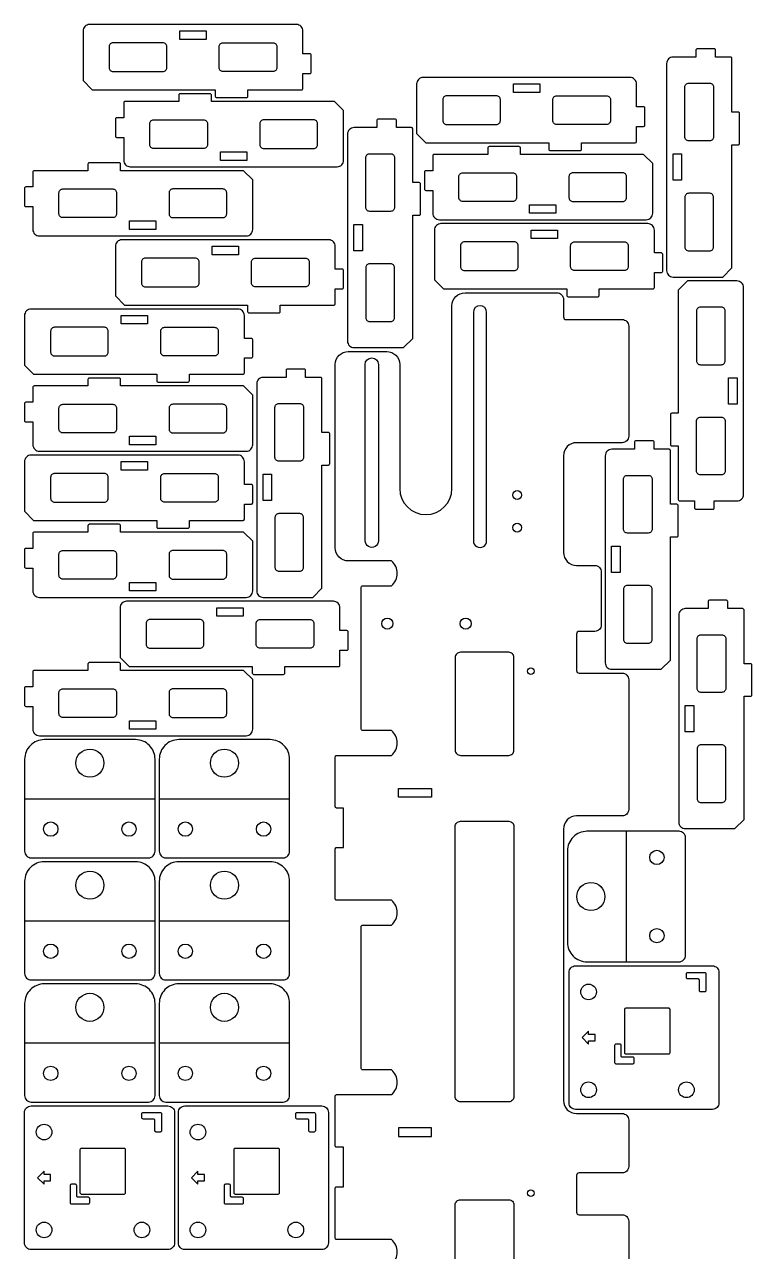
# Model space of a CAD drawing. Extents: x 6452 to 7646, y 12329 to 15313.
# Drawn here: x 6453 to 7006, y 14367 to 15307 of the extents above; entities that cross this region are included whole.
import ezdxf

# ---------------------------------------------------------------- set-up
doc = ezdxf.new("R2010")
doc.units = 0

# ---------------------------------------------------------------- blocks, each defined once
blk = doc.blocks.new('Part1519722015', base_point=(-55, -55))
at = {"layer": '1'}
for points in [[(60, 50), (60, -50, -0.414214), (55, -55), (-50, -55, -0.414214), (-55, -50), (-55, 50, -0.414214), (-50, 55), (55, 55, -0.414214)], [(50, 49), (50, 36, -0.414214), (49, 35), (46, 35, -0.414214), (45, 36), (45, 44, 0.414214), (44, 45), (36, 45, -0.414214), (35, 46), (35, 49, -0.414214), (36, 50), (49, 50, -0.414214)], [(22.5, 21.5, 0.414214), (21.5, 22.5), (-11.5, 22.5, 0.414214), (-12.5, 21.5), (-12.5, -11.5, 0.414214), (-11.5, -12.5), (21.5, -12.5, 0.414214), (22.5, -11.5)], [(-5, -16, 0.414214), (-6, -15), (-14, -15, -0.414214), (-15, -14), (-15, -6, 0.414214), (-16, -5), (-19, -5, 0.414214), (-20, -6), (-20, -19, 0.414214), (-19, -20), (-6, -20, 0.414214), (-5, -19)]]:
    blk.add_lwpolyline(points, format="xyb", close=True, dxfattribs=at)
blk.add_lwpolyline([(-35, 2.5), (-40, 2.5), (-40, 5), (-45, 0), (-40, -5), (-40, -2.5), (-35, -2.5)], close=True, dxfattribs=at)
for centre in [(-40, 35), (-40, -40), (35, -40)]:
    blk.add_circle(centre, 6, dxfattribs=at)
blk = doc.blocks.new('Part494295202', base_point=(-55, -55))
at = {"layer": '1'}
for points in [[(60, 50), (60, -50, -0.414214), (55, -55), (-50, -55, -0.414214), (-55, -50), (-55, 50, -0.414214), (-50, 55), (55, 55, -0.414214)], [(50, 49), (50, 36, -0.414214), (49, 35), (46, 35, -0.414214), (45, 36), (45, 44, 0.414214), (44, 45), (36, 45, -0.414214), (35, 46), (35, 49, -0.414214), (36, 50), (49, 50, -0.414214)], [(22.5, 21.5, 0.414214), (21.5, 22.5), (-11.5, 22.5, 0.414214), (-12.5, 21.5), (-12.5, -11.5, 0.414214), (-11.5, -12.5), (21.5, -12.5, 0.414214), (22.5, -11.5)], [(-5, -16, 0.414214), (-6, -15), (-14, -15, -0.414214), (-15, -14), (-15, -6, 0.414214), (-16, -5), (-19, -5, 0.414214), (-20, -6), (-20, -19, 0.414214), (-19, -20), (-6, -20, 0.414214), (-5, -19)]]:
    blk.add_lwpolyline(points, format="xyb", close=True, dxfattribs=at)
blk.add_lwpolyline([(-35, 2.5), (-40, 2.5), (-40, 5), (-45, 0), (-40, -5), (-40, -2.5), (-35, -2.5)], close=True, dxfattribs=at)
for centre in [(-40, 35), (-40, -40), (35, -40)]:
    blk.add_circle(centre, 6, dxfattribs=at)
blk = doc.blocks.new('Part906718713', base_point=(-1409.5, -30))
at = {"layer": '1'}
blk.add_lwpolyline([(-744.5, 151.88, 0.460628), (-725.5, 151.88), (-725.5, 194, -0.414214), (-724.5, 195), (-686.15, 195, -0.414214), (-685.15, 194), (-685.15, 188.65), (-654.85, 188.65), (-654.85, 194, -0.414214), (-653.85, 195), (-615.5, 195, -0.414214), (-614.5, 194), (-614.5, 151.88, 0.460628), (-595.5, 151.88), (-595.5, 174, -0.414214), (-594.5, 175), (-485.5, 175, -0.414214), (-484.5, 174), (-484.5, 151.88, 0.460628), (-465.5, 151.88), (-465.5, 194, -0.414214), (-464.5, 195), (-426.15, 195, -0.414214), (-425.15, 194), (-425.15, 188.65), (-394.85, 188.65), (-394.85, 194, -0.414214), (-393.85, 195), (-355.5, 195, -0.414214), (-354.5, 194), (-354.5, 151.88, 0.460628), (-335.5, 151.88), (-335.5, 174, -0.414214), (-334.5, 175), (-225.5, 175, -0.414214), (-224.5, 174), (-224.5, 151.88, 0.460628), (-205.5, 151.88), (-205.5, 185, -0.414214), (-195.5, 195), (-55, 195, -0.414214), (-45, 185), (-45, 155.5, -0.414214), (-55, 145.5), (-150, 145.5, 1), (-150, 105.5), (-10, 105.5, -0.414214), (0, 95.5), (0, 25, -0.414214), (-5, 20), (-18.5, 20, 0.414214), (-20.5, 18), (-20.5, -25, -0.414214), (-25.5, -30), (-109.92, -30, -0.414214), (-114.92, -25), (-114.92, 10, 0.414214), (-124.92, 20), (-198.96, 20, 0.414214), (-208.96, 10), (-208.96, -4, -0.414214), (-213.96, -9), (-254.5, -9, -0.414214), (-259.5, -4), (-259.5, 8, 0.414214), (-261.5, 10), (-289.5, 10, 0.414214), (-291.5, 8), (-291.5, -25, -0.414214), (-296.5, -30), (-395.96, -30, -0.414214), (-400.96, -25), (-400.96, 10, 0.414214), (-410.96, 20), (-618.96, 20, 0.414214), (-628.96, 10), (-628.96, -25, -0.414214), (-633.96, -30), (-669.5, -30, -0.414214), (-674.5, -25), (-674.5, 8, 0.414214), (-676.5, 10), (-704.5, 10, 0.414214), (-706.5, 8), (-706.5, -25, -0.414214), (-711.5, -30), (-775.96, -30, -0.414214)], format="xyb", dxfattribs=at)
for points in [[(-55, 172.1, -1), (-55, 161.9), (-190, 161.9, -1), (-190, 172.1)], [(-695, 99), (-695, 62, -0.414214), (-699, 58), (-821, 58, -0.414214), (-825, 62), (-825, 99, -0.414214), (-821, 103), (-699, 103, -0.414214)], [(-405, 99), (-405, 62, -0.414214), (-409, 58), (-616, 58, -0.414214), (-620, 62), (-620, 99, -0.414214), (-616, 103), (-409, 103, -0.414214)], [(-275.5, 99, 0.414214), (-279.5, 103), (-350.5, 103, 0.414214), (-354.5, 99), (-354.5, 62, 0.414214), (-350.5, 58), (-279.5, 58, 0.414214), (-275.5, 62)], [(-15, 89.1), (-190, 89.1, 1), (-190, 78.9), (-15, 78.9, 1)]]:
    blk.add_lwpolyline(points, format="xyb", close=True, dxfattribs=at)
for points in [[(-640, 146.5), (-646.45, 146.5), (-646.45, 121.3), (-640, 121.3)], [(-380, 146.5), (-380, 121.3), (-386.45, 121.3), (-386.45, 146.5)]]:
    blk.add_lwpolyline(points, close=True, dxfattribs=at)
for centre, radius in [((-253.5, 155), 4.25), ((-253.5, 95), 4.25), ((-180, 55.5), 3.4), ((-155, 55.5), 3.4), ((-690, 45), 2.5), ((-290, 45), 2.5)]:
    blk.add_circle(centre, radius, dxfattribs=at)
blk = doc.blocks.new('Part1335337381', base_point=(-55, -55))
at = {"layer": '1'}
for points in [[(60, 50), (60, -50, -0.414214), (55, -55), (-50, -55, -0.414214), (-55, -50), (-55, 50, -0.414214), (-50, 55), (55, 55, -0.414214)], [(50, 49), (50, 36, -0.414214), (49, 35), (46, 35, -0.414214), (45, 36), (45, 44, 0.414214), (44, 45), (36, 45, -0.414214), (35, 46), (35, 49, -0.414214), (36, 50), (49, 50, -0.414214)], [(22.5, 21.5, 0.414214), (21.5, 22.5), (-11.5, 22.5, 0.414214), (-12.5, 21.5), (-12.5, -11.5, 0.414214), (-11.5, -12.5), (21.5, -12.5, 0.414214), (22.5, -11.5)], [(-5, -16, 0.414214), (-6, -15), (-14, -15, -0.414214), (-15, -14), (-15, -6, 0.414214), (-16, -5), (-19, -5, 0.414214), (-20, -6), (-20, -19, 0.414214), (-19, -20), (-6, -20, 0.414214), (-5, -19)]]:
    blk.add_lwpolyline(points, format="xyb", close=True, dxfattribs=at)
blk.add_lwpolyline([(-35, 2.5), (-40, 2.5), (-40, 5), (-45, 0), (-40, -5), (-40, -2.5), (-35, -2.5)], close=True, dxfattribs=at)
for centre in [(-40, 35), (-40, -40), (35, -40)]:
    blk.add_circle(centre, 6, dxfattribs=at)
blk = doc.blocks.new('Part264826366', base_point=(-39.78, -50))
at = {"layer": '1'}
blk.add_lwpolyline([(50.8, 45, 0.414214), (45.8, 50), (-24.78, 50, 0.414214), (-39.78, 35), (-39.78, -35, 0.414214), (-24.78, -50), (45.8, -50, 0.414214), (50.8, -45)], format="xyb", close=True, dxfattribs=at)
for centre, radius in [((28.8, 30), 5.5), ((-21.78, 0), 10.75), ((28.8, -30), 5.5)]:
    blk.add_circle(centre, radius, dxfattribs=at)
at = {"layer": '2'}
blk.add_line((5.51, -50), (5.51, 50), dxfattribs=at)
blk = doc.blocks.new('Part1064780901', base_point=(-39.78, -50))
at = {"layer": '1'}
blk.add_lwpolyline([(50.8, 45, 0.414214), (45.8, 50), (-24.78, 50, 0.414214), (-39.78, 35), (-39.78, -35, 0.414214), (-24.78, -50), (45.8, -50, 0.414214), (50.8, -45)], format="xyb", close=True, dxfattribs=at)
for centre, radius in [((28.8, 30), 5.5), ((-21.78, 0), 10.75), ((28.8, -30), 5.5)]:
    blk.add_circle(centre, radius, dxfattribs=at)
at = {"layer": '2'}
blk.add_line((5.51, -50), (5.51, 50), dxfattribs=at)
blk = doc.blocks.new('Part1301798904', base_point=(-39.78, -50))
at = {"layer": '1'}
blk.add_lwpolyline([(50.8, 45, 0.414214), (45.8, 50), (-24.78, 50, 0.414214), (-39.78, 35), (-39.78, -35, 0.414214), (-24.78, -50), (45.8, -50, 0.414214), (50.8, -45)], format="xyb", close=True, dxfattribs=at)
for centre, radius in [((28.8, 30), 5.5), ((-21.78, 0), 10.75), ((28.8, -30), 5.5)]:
    blk.add_circle(centre, radius, dxfattribs=at)
at = {"layer": '2'}
blk.add_line((5.51, -50), (5.51, 50), dxfattribs=at)
blk = doc.blocks.new('Part456901597', base_point=(-39.78, -50))
at = {"layer": '1'}
blk.add_lwpolyline([(50.8, 45, 0.414214), (45.8, 50), (-24.78, 50, 0.414214), (-39.78, 35), (-39.78, -35, 0.414214), (-24.78, -50), (45.8, -50, 0.414214), (50.8, -45)], format="xyb", close=True, dxfattribs=at)
for centre, radius in [((28.8, 30), 5.5), ((-21.78, 0), 10.75), ((28.8, -30), 5.5)]:
    blk.add_circle(centre, radius, dxfattribs=at)
at = {"layer": '2'}
blk.add_line((5.51, -50), (5.51, 50), dxfattribs=at)
blk = doc.blocks.new('Part936935076', base_point=(-39.78, -50))
at = {"layer": '1'}
blk.add_lwpolyline([(50.8, 45, 0.414214), (45.8, 50), (-24.78, 50, 0.414214), (-39.78, 35), (-39.78, -35, 0.414214), (-24.78, -50), (45.8, -50, 0.414214), (50.8, -45)], format="xyb", close=True, dxfattribs=at)
for centre, radius in [((28.8, 30), 5.5), ((-21.78, 0), 10.75), ((28.8, -30), 5.5)]:
    blk.add_circle(centre, radius, dxfattribs=at)
at = {"layer": '2'}
blk.add_line((5.51, -50), (5.51, 50), dxfattribs=at)
blk = doc.blocks.new('Part192824272', base_point=(-50, 0))
at = {"layer": '1'}
for points in [[(6, 125.4, 0.414214), (5, 126.4), (0, 126.4), (0, 167.6, 0.414214), (-1, 168.6), (-12.5, 168.6), (-12.5, 174, 0.414214), (-13.5, 175), (-26.5, 175, 0.414214), (-27.5, 174), (-27.5, 168.6), (-45, 168.6, 0.414214), (-50, 163.6), (-50, 5, 0.414214), (-45, 0), (-7, 0), (0, 7), (0, 101.4), (5, 101.4, 0.414214), (6, 102.4)], [(-14, 145.6), (-14, 107.4, -0.414214), (-17, 104.4), (-33, 104.4, -0.414214), (-36, 107.4), (-36, 145.6, -0.414214), (-33, 148.6), (-17, 148.6, -0.414214)], [(-14, 61.2, 0.414214), (-17, 64.2), (-33, 64.2, 0.414214), (-36, 61.2), (-36, 23, 0.414214), (-33, 20), (-17, 20, 0.414214), (-14, 23)]]:
    blk.add_lwpolyline(points, format="xyb", close=True, dxfattribs=at)
blk.add_lwpolyline([(-38.55, 94.4), (-38.55, 74.2), (-45.1, 74.2), (-45.1, 94.4)], close=True, dxfattribs=at)
blk = doc.blocks.new('Part2050110049', base_point=(-39.78, -50))
at = {"layer": '1'}
blk.add_lwpolyline([(50.8, 45, 0.414214), (45.8, 50), (-24.78, 50, 0.414214), (-39.78, 35), (-39.78, -35, 0.414214), (-24.78, -50), (45.8, -50, 0.414214), (50.8, -45)], format="xyb", close=True, dxfattribs=at)
for centre, radius in [((28.8, 30), 5.5), ((-21.78, 0), 10.75), ((28.8, -30), 5.5)]:
    blk.add_circle(centre, radius, dxfattribs=at)
at = {"layer": '2'}
blk.add_line((5.51, -50), (5.51, 50), dxfattribs=at)
blk = doc.blocks.new('Part2094584850', base_point=(-39.78, -50))
at = {"layer": '1'}
blk.add_lwpolyline([(50.8, 45, 0.414214), (45.8, 50), (-24.78, 50, 0.414214), (-39.78, 35), (-39.78, -35, 0.414214), (-24.78, -50), (45.8, -50, 0.414214), (50.8, -45)], format="xyb", close=True, dxfattribs=at)
for centre, radius in [((28.8, 30), 5.5), ((-21.78, 0), 10.75), ((28.8, -30), 5.5)]:
    blk.add_circle(centre, radius, dxfattribs=at)
at = {"layer": '2'}
blk.add_line((5.51, -50), (5.51, 50), dxfattribs=at)
blk = doc.blocks.new('Part1228141918', base_point=(-50, 0))
at = {"layer": '1'}
for points in [[(6, 125.4, 0.414214), (5, 126.4), (0, 126.4), (0, 167.6, 0.414214), (-1, 168.6), (-12.5, 168.6), (-12.5, 174, 0.414214), (-13.5, 175), (-26.5, 175, 0.414214), (-27.5, 174), (-27.5, 168.6), (-45, 168.6, 0.414214), (-50, 163.6), (-50, 5, 0.414214), (-45, 0), (-7, 0), (0, 7), (0, 101.4), (5, 101.4, 0.414214), (6, 102.4)], [(-14, 145.6), (-14, 107.4, -0.414214), (-17, 104.4), (-33, 104.4, -0.414214), (-36, 107.4), (-36, 145.6, -0.414214), (-33, 148.6), (-17, 148.6, -0.414214)], [(-14, 61.2, 0.414214), (-17, 64.2), (-33, 64.2, 0.414214), (-36, 61.2), (-36, 23, 0.414214), (-33, 20), (-17, 20, 0.414214), (-14, 23)]]:
    blk.add_lwpolyline(points, format="xyb", close=True, dxfattribs=at)
blk.add_lwpolyline([(-38.55, 94.4), (-38.55, 74.2), (-45.1, 74.2), (-45.1, 94.4)], close=True, dxfattribs=at)
blk = doc.blocks.new('Part1602554077', base_point=(-50, 0))
at = {"layer": '1'}
for points in [[(6, 125.4, 0.414214), (5, 126.4), (0, 126.4), (0, 167.6, 0.414214), (-1, 168.6), (-12.5, 168.6), (-12.5, 174, 0.414214), (-13.5, 175), (-26.5, 175, 0.414214), (-27.5, 174), (-27.5, 168.6), (-45, 168.6, 0.414214), (-50, 163.6), (-50, 5, 0.414214), (-45, 0), (-7, 0), (0, 7), (0, 101.4), (5, 101.4, 0.414214), (6, 102.4)], [(-14, 145.6), (-14, 107.4, -0.414214), (-17, 104.4), (-33, 104.4, -0.414214), (-36, 107.4), (-36, 145.6, -0.414214), (-33, 148.6), (-17, 148.6, -0.414214)], [(-14, 61.2, 0.414214), (-17, 64.2), (-33, 64.2, 0.414214), (-36, 61.2), (-36, 23, 0.414214), (-33, 20), (-17, 20, 0.414214), (-14, 23)]]:
    blk.add_lwpolyline(points, format="xyb", close=True, dxfattribs=at)
blk.add_lwpolyline([(-38.55, 94.4), (-38.55, 74.2), (-45.1, 74.2), (-45.1, 94.4)], close=True, dxfattribs=at)
blk = doc.blocks.new('Part2029703088', base_point=(-50, 0))
at = {"layer": '1'}
for points in [[(6, 125.4, 0.414214), (5, 126.4), (0, 126.4), (0, 167.6, 0.414214), (-1, 168.6), (-12.5, 168.6), (-12.5, 174, 0.414214), (-13.5, 175), (-26.5, 175, 0.414214), (-27.5, 174), (-27.5, 168.6), (-45, 168.6, 0.414214), (-50, 163.6), (-50, 5, 0.414214), (-45, 0), (-7, 0), (0, 7), (0, 101.4), (5, 101.4, 0.414214), (6, 102.4)], [(-14, 145.6), (-14, 107.4, -0.414214), (-17, 104.4), (-33, 104.4, -0.414214), (-36, 107.4), (-36, 145.6, -0.414214), (-33, 148.6), (-17, 148.6, -0.414214)], [(-14, 61.2, 0.414214), (-17, 64.2), (-33, 64.2, 0.414214), (-36, 61.2), (-36, 23, 0.414214), (-33, 20), (-17, 20, 0.414214), (-14, 23)]]:
    blk.add_lwpolyline(points, format="xyb", close=True, dxfattribs=at)
blk.add_lwpolyline([(-38.55, 94.4), (-38.55, 74.2), (-45.1, 74.2), (-45.1, 94.4)], close=True, dxfattribs=at)
blk = doc.blocks.new('Part897929845', base_point=(-50, 0))
at = {"layer": '1'}
for points in [[(6, 125.4, 0.414214), (5, 126.4), (0, 126.4), (0, 167.6, 0.414214), (-1, 168.6), (-12.5, 168.6), (-12.5, 174, 0.414214), (-13.5, 175), (-26.5, 175, 0.414214), (-27.5, 174), (-27.5, 168.6), (-45, 168.6, 0.414214), (-50, 163.6), (-50, 5, 0.414214), (-45, 0), (-7, 0), (0, 7), (0, 101.4), (5, 101.4, 0.414214), (6, 102.4)], [(-14, 145.6), (-14, 107.4, -0.414214), (-17, 104.4), (-33, 104.4, -0.414214), (-36, 107.4), (-36, 145.6, -0.414214), (-33, 148.6), (-17, 148.6, -0.414214)], [(-14, 61.2, 0.414214), (-17, 64.2), (-33, 64.2, 0.414214), (-36, 61.2), (-36, 23, 0.414214), (-33, 20), (-17, 20, 0.414214), (-14, 23)]]:
    blk.add_lwpolyline(points, format="xyb", close=True, dxfattribs=at)
blk.add_lwpolyline([(-38.55, 94.4), (-38.55, 74.2), (-45.1, 74.2), (-45.1, 94.4)], close=True, dxfattribs=at)
blk = doc.blocks.new('Part11799406', base_point=(-50, 0))
at = {"layer": '1'}
for points in [[(6, 125.4, 0.414214), (5, 126.4), (0, 126.4), (0, 167.6, 0.414214), (-1, 168.6), (-12.5, 168.6), (-12.5, 174, 0.414214), (-13.5, 175), (-26.5, 175, 0.414214), (-27.5, 174), (-27.5, 168.6), (-45, 168.6, 0.414214), (-50, 163.6), (-50, 5, 0.414214), (-45, 0), (-7, 0), (0, 7), (0, 101.4), (5, 101.4, 0.414214), (6, 102.4)], [(-14, 145.6), (-14, 107.4, -0.414214), (-17, 104.4), (-33, 104.4, -0.414214), (-36, 107.4), (-36, 145.6, -0.414214), (-33, 148.6), (-17, 148.6, -0.414214)], [(-14, 61.2, 0.414214), (-17, 64.2), (-33, 64.2, 0.414214), (-36, 61.2), (-36, 23, 0.414214), (-33, 20), (-17, 20, 0.414214), (-14, 23)]]:
    blk.add_lwpolyline(points, format="xyb", close=True, dxfattribs=at)
blk.add_lwpolyline([(-38.55, 94.4), (-38.55, 74.2), (-45.1, 74.2), (-45.1, 94.4)], close=True, dxfattribs=at)
blk = doc.blocks.new('Part1766271867', base_point=(-50, 0))
at = {"layer": '1'}
for points in [[(6, 125.4, 0.414214), (5, 126.4), (0, 126.4), (0, 167.6, 0.414214), (-1, 168.6), (-12.5, 168.6), (-12.5, 174, 0.414214), (-13.5, 175), (-26.5, 175, 0.414214), (-27.5, 174), (-27.5, 168.6), (-45, 168.6, 0.414214), (-50, 163.6), (-50, 5, 0.414214), (-45, 0), (-7, 0), (0, 7), (0, 101.4), (5, 101.4, 0.414214), (6, 102.4)], [(-14, 145.6), (-14, 107.4, -0.414214), (-17, 104.4), (-33, 104.4, -0.414214), (-36, 107.4), (-36, 145.6, -0.414214), (-33, 148.6), (-17, 148.6, -0.414214)], [(-14, 61.2, 0.414214), (-17, 64.2), (-33, 64.2, 0.414214), (-36, 61.2), (-36, 23, 0.414214), (-33, 20), (-17, 20, 0.414214), (-14, 23)]]:
    blk.add_lwpolyline(points, format="xyb", close=True, dxfattribs=at)
blk.add_lwpolyline([(-38.55, 94.4), (-38.55, 74.2), (-45.1, 74.2), (-45.1, 94.4)], close=True, dxfattribs=at)
blk = doc.blocks.new('Part752973099', base_point=(-50, 0))
at = {"layer": '1'}
for points in [[(6, 125.4, 0.414214), (5, 126.4), (0, 126.4), (0, 167.6, 0.414214), (-1, 168.6), (-12.5, 168.6), (-12.5, 174, 0.414214), (-13.5, 175), (-26.5, 175, 0.414214), (-27.5, 174), (-27.5, 168.6), (-45, 168.6, 0.414214), (-50, 163.6), (-50, 5, 0.414214), (-45, 0), (-7, 0), (0, 7), (0, 101.4), (5, 101.4, 0.414214), (6, 102.4)], [(-14, 145.6), (-14, 107.4, -0.414214), (-17, 104.4), (-33, 104.4, -0.414214), (-36, 107.4), (-36, 145.6, -0.414214), (-33, 148.6), (-17, 148.6, -0.414214)], [(-14, 61.2, 0.414214), (-17, 64.2), (-33, 64.2, 0.414214), (-36, 61.2), (-36, 23, 0.414214), (-33, 20), (-17, 20, 0.414214), (-14, 23)]]:
    blk.add_lwpolyline(points, format="xyb", close=True, dxfattribs=at)
blk.add_lwpolyline([(-38.55, 94.4), (-38.55, 74.2), (-45.1, 74.2), (-45.1, 94.4)], close=True, dxfattribs=at)
blk = doc.blocks.new('Part1606161280', base_point=(-50, 0))
at = {"layer": '1'}
for points in [[(6, 125.4, 0.414214), (5, 126.4), (0, 126.4), (0, 167.6, 0.414214), (-1, 168.6), (-12.5, 168.6), (-12.5, 174, 0.414214), (-13.5, 175), (-26.5, 175, 0.414214), (-27.5, 174), (-27.5, 168.6), (-45, 168.6, 0.414214), (-50, 163.6), (-50, 5, 0.414214), (-45, 0), (-7, 0), (0, 7), (0, 101.4), (5, 101.4, 0.414214), (6, 102.4)], [(-14, 145.6), (-14, 107.4, -0.414214), (-17, 104.4), (-33, 104.4, -0.414214), (-36, 107.4), (-36, 145.6, -0.414214), (-33, 148.6), (-17, 148.6, -0.414214)], [(-14, 61.2, 0.414214), (-17, 64.2), (-33, 64.2, 0.414214), (-36, 61.2), (-36, 23, 0.414214), (-33, 20), (-17, 20, 0.414214), (-14, 23)]]:
    blk.add_lwpolyline(points, format="xyb", close=True, dxfattribs=at)
blk.add_lwpolyline([(-38.55, 94.4), (-38.55, 74.2), (-45.1, 74.2), (-45.1, 94.4)], close=True, dxfattribs=at)
blk = doc.blocks.new('Part640530393', base_point=(-50, 0))
at = {"layer": '1'}
for points in [[(6, 125.4, 0.414214), (5, 126.4), (0, 126.4), (0, 167.6, 0.414214), (-1, 168.6), (-12.5, 168.6), (-12.5, 174, 0.414214), (-13.5, 175), (-26.5, 175, 0.414214), (-27.5, 174), (-27.5, 168.6), (-45, 168.6, 0.414214), (-50, 163.6), (-50, 5, 0.414214), (-45, 0), (-7, 0), (0, 7), (0, 101.4), (5, 101.4, 0.414214), (6, 102.4)], [(-14, 145.6), (-14, 107.4, -0.414214), (-17, 104.4), (-33, 104.4, -0.414214), (-36, 107.4), (-36, 145.6, -0.414214), (-33, 148.6), (-17, 148.6, -0.414214)], [(-14, 61.2, 0.414214), (-17, 64.2), (-33, 64.2, 0.414214), (-36, 61.2), (-36, 23, 0.414214), (-33, 20), (-17, 20, 0.414214), (-14, 23)]]:
    blk.add_lwpolyline(points, format="xyb", close=True, dxfattribs=at)
blk.add_lwpolyline([(-38.55, 94.4), (-38.55, 74.2), (-45.1, 74.2), (-45.1, 94.4)], close=True, dxfattribs=at)
blk = doc.blocks.new('Part540692547', base_point=(-50, 0))
at = {"layer": '1'}
for points in [[(6, 125.4, 0.414214), (5, 126.4), (0, 126.4), (0, 167.6, 0.414214), (-1, 168.6), (-12.5, 168.6), (-12.5, 174, 0.414214), (-13.5, 175), (-26.5, 175, 0.414214), (-27.5, 174), (-27.5, 168.6), (-45, 168.6, 0.414214), (-50, 163.6), (-50, 5, 0.414214), (-45, 0), (-7, 0), (0, 7), (0, 101.4), (5, 101.4, 0.414214), (6, 102.4)], [(-14, 145.6), (-14, 107.4, -0.414214), (-17, 104.4), (-33, 104.4, -0.414214), (-36, 107.4), (-36, 145.6, -0.414214), (-33, 148.6), (-17, 148.6, -0.414214)], [(-14, 61.2, 0.414214), (-17, 64.2), (-33, 64.2, 0.414214), (-36, 61.2), (-36, 23, 0.414214), (-33, 20), (-17, 20, 0.414214), (-14, 23)]]:
    blk.add_lwpolyline(points, format="xyb", close=True, dxfattribs=at)
blk.add_lwpolyline([(-38.55, 94.4), (-38.55, 74.2), (-45.1, 74.2), (-45.1, 94.4)], close=True, dxfattribs=at)
blk = doc.blocks.new('Part952531225', base_point=(-50, 0))
at = {"layer": '1'}
for points in [[(6, 125.4, 0.414214), (5, 126.4), (0, 126.4), (0, 167.6, 0.414214), (-1, 168.6), (-12.5, 168.6), (-12.5, 174, 0.414214), (-13.5, 175), (-26.5, 175, 0.414214), (-27.5, 174), (-27.5, 168.6), (-45, 168.6, 0.414214), (-50, 163.6), (-50, 5, 0.414214), (-45, 0), (-7, 0), (0, 7), (0, 101.4), (5, 101.4, 0.414214), (6, 102.4)], [(-14, 145.6), (-14, 107.4, -0.414214), (-17, 104.4), (-33, 104.4, -0.414214), (-36, 107.4), (-36, 145.6, -0.414214), (-33, 148.6), (-17, 148.6, -0.414214)], [(-14, 61.2, 0.414214), (-17, 64.2), (-33, 64.2, 0.414214), (-36, 61.2), (-36, 23, 0.414214), (-33, 20), (-17, 20, 0.414214), (-14, 23)]]:
    blk.add_lwpolyline(points, format="xyb", close=True, dxfattribs=at)
blk.add_lwpolyline([(-38.55, 94.4), (-38.55, 74.2), (-45.1, 74.2), (-45.1, 94.4)], close=True, dxfattribs=at)
blk = doc.blocks.new('Part425140820', base_point=(-50, 0))
at = {"layer": '1'}
for points in [[(6, 125.4, 0.414214), (5, 126.4), (0, 126.4), (0, 167.6, 0.414214), (-1, 168.6), (-12.5, 168.6), (-12.5, 174, 0.414214), (-13.5, 175), (-26.5, 175, 0.414214), (-27.5, 174), (-27.5, 168.6), (-45, 168.6, 0.414214), (-50, 163.6), (-50, 5, 0.414214), (-45, 0), (-7, 0), (0, 7), (0, 101.4), (5, 101.4, 0.414214), (6, 102.4)], [(-14, 145.6), (-14, 107.4, -0.414214), (-17, 104.4), (-33, 104.4, -0.414214), (-36, 107.4), (-36, 145.6, -0.414214), (-33, 148.6), (-17, 148.6, -0.414214)], [(-14, 61.2, 0.414214), (-17, 64.2), (-33, 64.2, 0.414214), (-36, 61.2), (-36, 23, 0.414214), (-33, 20), (-17, 20, 0.414214), (-14, 23)]]:
    blk.add_lwpolyline(points, format="xyb", close=True, dxfattribs=at)
blk.add_lwpolyline([(-38.55, 94.4), (-38.55, 74.2), (-45.1, 74.2), (-45.1, 94.4)], close=True, dxfattribs=at)
blk = doc.blocks.new('Part323506536', base_point=(-50, 0))
at = {"layer": '1'}
for points in [[(6, 125.4, 0.414214), (5, 126.4), (0, 126.4), (0, 167.6, 0.414214), (-1, 168.6), (-12.5, 168.6), (-12.5, 174, 0.414214), (-13.5, 175), (-26.5, 175, 0.414214), (-27.5, 174), (-27.5, 168.6), (-45, 168.6, 0.414214), (-50, 163.6), (-50, 5, 0.414214), (-45, 0), (-7, 0), (0, 7), (0, 101.4), (5, 101.4, 0.414214), (6, 102.4)], [(-14, 145.6), (-14, 107.4, -0.414214), (-17, 104.4), (-33, 104.4, -0.414214), (-36, 107.4), (-36, 145.6, -0.414214), (-33, 148.6), (-17, 148.6, -0.414214)], [(-14, 61.2, 0.414214), (-17, 64.2), (-33, 64.2, 0.414214), (-36, 61.2), (-36, 23, 0.414214), (-33, 20), (-17, 20, 0.414214), (-14, 23)]]:
    blk.add_lwpolyline(points, format="xyb", close=True, dxfattribs=at)
blk.add_lwpolyline([(-38.55, 94.4), (-38.55, 74.2), (-45.1, 74.2), (-45.1, 94.4)], close=True, dxfattribs=at)
blk = doc.blocks.new('Part814081448', base_point=(-50, 0))
at = {"layer": '1'}
for points in [[(6, 125.4, 0.414214), (5, 126.4), (0, 126.4), (0, 167.6, 0.414214), (-1, 168.6), (-12.5, 168.6), (-12.5, 174, 0.414214), (-13.5, 175), (-26.5, 175, 0.414214), (-27.5, 174), (-27.5, 168.6), (-45, 168.6, 0.414214), (-50, 163.6), (-50, 5, 0.414214), (-45, 0), (-7, 0), (0, 7), (0, 101.4), (5, 101.4, 0.414214), (6, 102.4)], [(-14, 145.6), (-14, 107.4, -0.414214), (-17, 104.4), (-33, 104.4, -0.414214), (-36, 107.4), (-36, 145.6, -0.414214), (-33, 148.6), (-17, 148.6, -0.414214)], [(-14, 61.2, 0.414214), (-17, 64.2), (-33, 64.2, 0.414214), (-36, 61.2), (-36, 23, 0.414214), (-33, 20), (-17, 20, 0.414214), (-14, 23)]]:
    blk.add_lwpolyline(points, format="xyb", close=True, dxfattribs=at)
blk.add_lwpolyline([(-38.55, 94.4), (-38.55, 74.2), (-45.1, 74.2), (-45.1, 94.4)], close=True, dxfattribs=at)
blk = doc.blocks.new('Part13051783', base_point=(-50, 0))
at = {"layer": '1'}
for points in [[(6, 125.4, 0.414214), (5, 126.4), (0, 126.4), (0, 167.6, 0.414214), (-1, 168.6), (-12.5, 168.6), (-12.5, 174, 0.414214), (-13.5, 175), (-26.5, 175, 0.414214), (-27.5, 174), (-27.5, 168.6), (-45, 168.6, 0.414214), (-50, 163.6), (-50, 5, 0.414214), (-45, 0), (-7, 0), (0, 7), (0, 101.4), (5, 101.4, 0.414214), (6, 102.4)], [(-14, 145.6), (-14, 107.4, -0.414214), (-17, 104.4), (-33, 104.4, -0.414214), (-36, 107.4), (-36, 145.6, -0.414214), (-33, 148.6), (-17, 148.6, -0.414214)], [(-14, 61.2, 0.414214), (-17, 64.2), (-33, 64.2, 0.414214), (-36, 61.2), (-36, 23, 0.414214), (-33, 20), (-17, 20, 0.414214), (-14, 23)]]:
    blk.add_lwpolyline(points, format="xyb", close=True, dxfattribs=at)
blk.add_lwpolyline([(-38.55, 94.4), (-38.55, 74.2), (-45.1, 74.2), (-45.1, 94.4)], close=True, dxfattribs=at)
blk = doc.blocks.new('Part2108406540', base_point=(-50, 0))
at = {"layer": '1'}
for points in [[(6, 125.4, 0.414214), (5, 126.4), (0, 126.4), (0, 167.6, 0.414214), (-1, 168.6), (-12.5, 168.6), (-12.5, 174, 0.414214), (-13.5, 175), (-26.5, 175, 0.414214), (-27.5, 174), (-27.5, 168.6), (-45, 168.6, 0.414214), (-50, 163.6), (-50, 5, 0.414214), (-45, 0), (-7, 0), (0, 7), (0, 101.4), (5, 101.4, 0.414214), (6, 102.4)], [(-14, 145.6), (-14, 107.4, -0.414214), (-17, 104.4), (-33, 104.4, -0.414214), (-36, 107.4), (-36, 145.6, -0.414214), (-33, 148.6), (-17, 148.6, -0.414214)], [(-14, 61.2, 0.414214), (-17, 64.2), (-33, 64.2, 0.414214), (-36, 61.2), (-36, 23, 0.414214), (-33, 20), (-17, 20, 0.414214), (-14, 23)]]:
    blk.add_lwpolyline(points, format="xyb", close=True, dxfattribs=at)
blk.add_lwpolyline([(-38.55, 94.4), (-38.55, 74.2), (-45.1, 74.2), (-45.1, 94.4)], close=True, dxfattribs=at)
blk = doc.blocks.new('Part1457661081', base_point=(-50, 0))
at = {"layer": '1'}
for points in [[(6, 125.4, 0.414214), (5, 126.4), (0, 126.4), (0, 167.6, 0.414214), (-1, 168.6), (-12.5, 168.6), (-12.5, 174, 0.414214), (-13.5, 175), (-26.5, 175, 0.414214), (-27.5, 174), (-27.5, 168.6), (-45, 168.6, 0.414214), (-50, 163.6), (-50, 5, 0.414214), (-45, 0), (-7, 0), (0, 7), (0, 101.4), (5, 101.4, 0.414214), (6, 102.4)], [(-14, 145.6), (-14, 107.4, -0.414214), (-17, 104.4), (-33, 104.4, -0.414214), (-36, 107.4), (-36, 145.6, -0.414214), (-33, 148.6), (-17, 148.6, -0.414214)], [(-14, 61.2, 0.414214), (-17, 64.2), (-33, 64.2, 0.414214), (-36, 61.2), (-36, 23, 0.414214), (-33, 20), (-17, 20, 0.414214), (-14, 23)]]:
    blk.add_lwpolyline(points, format="xyb", close=True, dxfattribs=at)
blk.add_lwpolyline([(-38.55, 94.4), (-38.55, 74.2), (-45.1, 74.2), (-45.1, 94.4)], close=True, dxfattribs=at)
blk = doc.blocks.new('Part2002882943', base_point=(-50, 0))
at = {"layer": '1'}
for points in [[(6, 125.4, 0.414214), (5, 126.4), (0, 126.4), (0, 167.6, 0.414214), (-1, 168.6), (-12.5, 168.6), (-12.5, 174, 0.414214), (-13.5, 175), (-26.5, 175, 0.414214), (-27.5, 174), (-27.5, 168.6), (-45, 168.6, 0.414214), (-50, 163.6), (-50, 5, 0.414214), (-45, 0), (-7, 0), (0, 7), (0, 101.4), (5, 101.4, 0.414214), (6, 102.4)], [(-14, 145.6), (-14, 107.4, -0.414214), (-17, 104.4), (-33, 104.4, -0.414214), (-36, 107.4), (-36, 145.6, -0.414214), (-33, 148.6), (-17, 148.6, -0.414214)], [(-14, 61.2, 0.414214), (-17, 64.2), (-33, 64.2, 0.414214), (-36, 61.2), (-36, 23, 0.414214), (-33, 20), (-17, 20, 0.414214), (-14, 23)]]:
    blk.add_lwpolyline(points, format="xyb", close=True, dxfattribs=at)
blk.add_lwpolyline([(-38.55, 94.4), (-38.55, 74.2), (-45.1, 74.2), (-45.1, 94.4)], close=True, dxfattribs=at)

msp = doc.modelspace()

# ---------------------------------------------------------------- block references
at = {"layer": '1'}
for name, p, rotation in [('Part2002882943', (6498.25, 15306.97), 269.999999977959), ('Part952531225', (6754.06, 15266.4), 269.999999977959), ('Part1457661081', (6698.06, 15197.97), 90.0000001836389), ('Part425140820', (6935.06, 15157.4), 90.0000001836389), ('Part2108406540', (6628.39, 15144.97), 90.0000001836389), ('Part814081448', (6767.72, 15154.4), 269.999999977959), ('Part13051783', (6523.06, 15141.97), 269.999999977959), ('Part640530393', (7004.69, 15110.46), 180), ('Part906718713', (6916.64, 13691.9), 90.0000001836389), ('Part1606161280', (6453.39, 15088.97), 269.999999977959), ('Part752973099', (6628.39, 14979.97), 90.0000001836389), ('Part1766271867', (6453.39, 14976.97), 269.999999977959), ('Part2029703088', (6628.39, 14867.97), 90.0000001836389), ('Part1602554077', (6526.65, 14864.97), 269.999999977959), ('Part1228141918', (6628.39, 14761.97), 90.0000001836389), ('Part2094584850', (6453.49, 14758.97), 269.999999977959), ('Part2050110049', (6556.69, 14758.97), 269.999999977959), ('Part1301798904', (6453.49, 14665.39), 269.999999977959), ('Part456901597', (6556.69, 14665.39), 269.999999977959), ('Part1064780901', (6453.49, 14571.81), 269.999999977959), ('Part264826366', (6556.69, 14571.81), 269.999999977959)]:
    msp.add_blockref(name, p, dxfattribs=dict(at, rotation=rotation))
for name, p in [('Part540692547', (6945.72, 15113.46)), ('Part323506536', (6701.06, 15059.4)), ('Part11799406', (6631.39, 14867.97)), ('Part897929845', (6898.64, 14812.9)), ('Part192824272', (6955.06, 14690.76)), ('Part936935076', (6869.65, 14588.7)), ('Part1335337381', (6870.88, 14475.6)), ('Part1519722015', (6453.39, 14368.23)), ('Part494295202', (6571.39, 14368.23))]:
    msp.add_blockref(name, p, dxfattribs=at)

doc.saveas('drawing.dxf')
